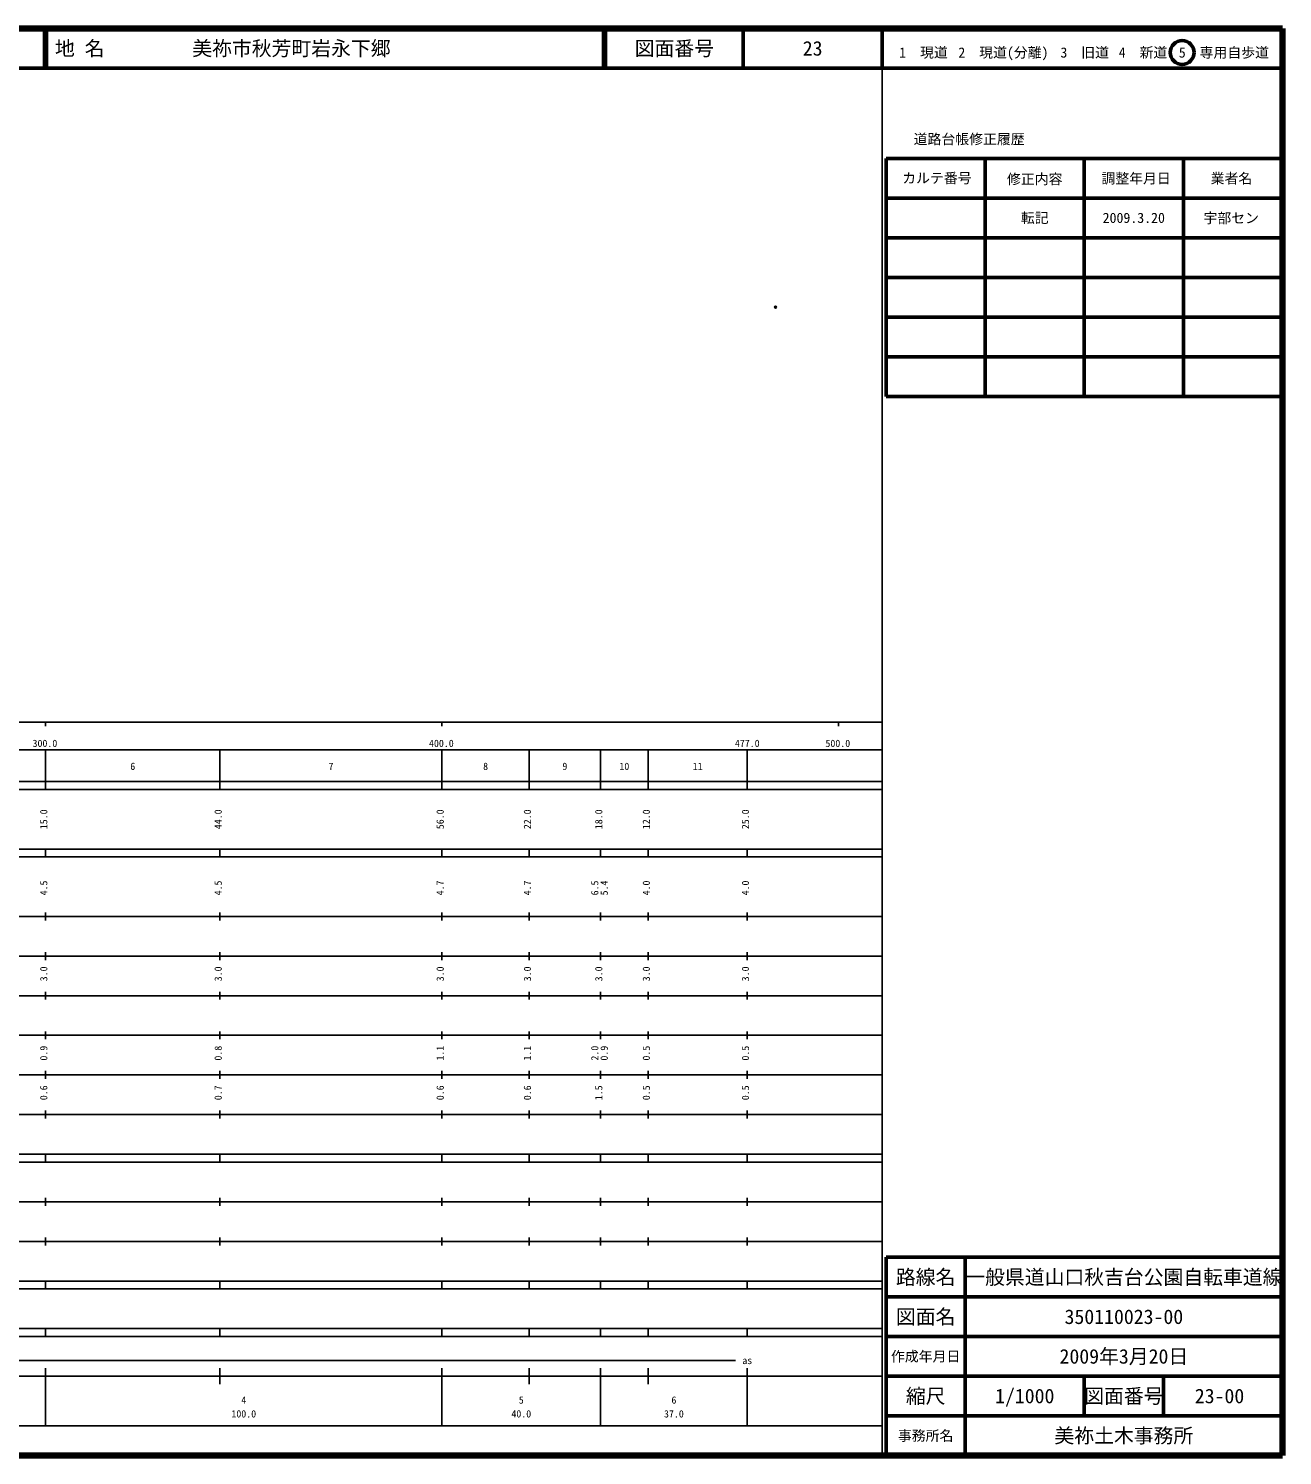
# Model space of a CAD drawing. Units: millimetres on the paper. Extents: x 40 to 680, y 20 to 380.
# Drawn here: x 363.7 to 680, y 20 to 380 of the extents above; entities that cross this region are included whole.
import ezdxf
from ezdxf.enums import TextEntityAlignment as Align

# ---------------------------------------------------------------- set-up
doc = ezdxf.new("R2010")
doc.units = ezdxf.units.MM
doc.header["$PDMODE"] = 32
doc.header["$PDSIZE"] = 0.5
doc.layers.add('M-OTRS', color=6, linetype='Continuous')
doc.layers.add('M-TTL-TXT', color=7, linetype='Continuous')
for name, color, linetype, lineweight in [('M-TTL', 2, 'Continuous', 140), ('M-TTL-BAND', 7, 'Continuous', 25), ('M-TTL-FRAM', 2, 'Continuous', 50), ('M-TTL-LINE', 7, 'Continuous', 50)]:
    doc.layers.add(name, color=color, linetype=linetype, lineweight=lineweight)
doc.styles.add('ＭＳ ゴシック', font='')
doc.styles.get('ＭＳ ゴシック').set_extended_font_data('MS Gothic')

msp = doc.modelspace()

# ---------------------------------------------------------------- linework, layer by layer
at = {"layer": 'M-OTRS'}
msp.add_point((552.145, 309.718), dxfattribs=at)
at = {"layer": 'M-TTL'}
for p, q in [((680, 380), (40, 380)), ((680, 20), (680, 380)), ((40, 20), (680, 20))]:
    msp.add_line(p, q, dxfattribs=at)
at = {"layer": 'M-TTL-BAND'}
for p, q in [((579, 20), (579, 370)), ((40, 205), (579, 205)), ((368, 205), (368, 204)), ((468, 205), (468, 204)), ((568, 205), (568, 204)), ((68, 198), (579, 198)), ((368, 188), (368, 198)), ((412, 188), (412, 198)), ((468, 188), (468, 198)), ((490, 188), (490, 198)), ((508, 188), (508, 198)), ((520, 188), (520, 198)), ((545, 188), (545, 198)), ((40, 190), (579, 190)), ((40, 188), (579, 188)), ((40, 173), (579, 173)), ((368, 171), (368, 173)), ((412, 171), (412, 173)), ((468, 171), (468, 173)), ((490, 171), (490, 173)), ((508, 171), (508, 173)), ((520, 171), (520, 173)), ((545, 171), (545, 173)), ((40, 171), (579, 171)), ((40, 156), (579, 156)), ((368, 155), (368, 157)), ((412, 155), (412, 157)), ((468, 155), (468, 157)), ((490, 155), (490, 157)), ((508, 155), (508, 157)), ((520, 155), (520, 157)), ((545, 155), (545, 157)), ((46, 146), (579, 146)), ((368, 145), (368, 147)), ((412, 145), (412, 147)), ((468, 145), (468, 147)), ((490, 145), (490, 147)), ((508, 145), (508, 147)), ((520, 145), (520, 147)), ((545, 145), (545, 147)), ((368, 135), (368, 137)), ((412, 135), (412, 137)), ((468, 135), (468, 137)), ((490, 135), (490, 137)), ((508, 135), (508, 137)), ((520, 135), (520, 137)), ((545, 135), (545, 137)), ((52, 136), (579, 136)), ((46, 126), (579, 126)), ((368, 125), (368, 127)), ((412, 125), (412, 127)), ((468, 125), (468, 127)), ((490, 125), (490, 127)), ((508, 125), (508, 127)), ((520, 125), (520, 127)), ((545, 125), (545, 127)), ((52, 116), (579, 116)), ((368, 115), (368, 117)), ((412, 115), (412, 117)), ((468, 115), (468, 117)), ((490, 115), (490, 117)), ((508, 115), (508, 117)), ((520, 115), (520, 117)), ((545, 115), (545, 117)), ((46, 106), (579, 106)), ((368, 105), (368, 107)), ((412, 105), (412, 107)), ((468, 105), (468, 107)), ((490, 105), (490, 107)), ((508, 105), (508, 107)), ((520, 105), (520, 107)), ((545, 105), (545, 107)), ((40, 96), (579, 96)), ((40, 94), (579, 94)), ((368, 94), (368, 96)), ((412, 94), (412, 96)), ((468, 94), (468, 96)), ((490, 94), (490, 96)), ((508, 94), (508, 96)), ((520, 94), (520, 96)), ((545, 94), (545, 96)), ((49, 84), (579, 84)), ((368, 83), (368, 85)), ((412, 83), (412, 85)), ((468, 83), (468, 85)), ((490, 83), (490, 85)), ((508, 83), (508, 85)), ((520, 83), (520, 85)), ((545, 83), (545, 85)), ((40, 74), (579, 74)), ((368, 73), (368, 75)), ((412, 73), (412, 75)), ((468, 73), (468, 75)), ((490, 73), (490, 75)), ((508, 73), (508, 75)), ((520, 73), (520, 75)), ((545, 73), (545, 75)), ((40, 64), (579, 64)), ((40, 62), (579, 62)), ((368, 62), (368, 64)), ((412, 62), (412, 64)), ((468, 62), (468, 64)), ((490, 62), (490, 64)), ((508, 62), (508, 64)), ((520, 62), (520, 64)), ((545, 62), (545, 64)), ((40, 52), (579, 52)), ((368, 50), (368, 52)), ((412, 50), (412, 52)), ((468, 50), (468, 52)), ((490, 50), (490, 52)), ((508, 50), (508, 52)), ((520, 50), (520, 52)), ((545, 50), (545, 52)), ((40, 50), (579, 50)), ((71, 44), (542, 44)), ((40, 40), (579, 40)), ((368, 27.5), (368, 42)), ((412, 38), (412, 42)), ((468, 27.5), (468, 42)), ((490, 38), (490, 42)), ((508, 27.5), (508, 42)), ((520, 38), (520, 42)), ((545, 27.5), (545, 42)), ((68, 27.5), (579, 27.5))]:
    msp.add_line(p, q, dxfattribs=at)
at = {"layer": 'M-TTL-FRAM'}
for p, q in [((580, 347.197), (580, 287.197)), ((580, 347.197), (680, 347.197)), ((580, 287.197), (680, 287.197)), ((680, 70), (580, 70)), ((580, 70), (580, 20))]:
    msp.add_line(p, q, dxfattribs=at)
at = {"layer": 'M-TTL-LINE'}
for p, q in [((367.75, 380), (367.75, 370)), ((368.25, 380), (368.25, 370)), ((508.747, 380), (508.747, 370)), ((509.247, 380), (509.247, 370)), ((543.997, 380), (543.997, 370)), ((579, 380), (579, 370)), ((40, 370), (680, 370)), ((605, 347.197), (605, 287.197)), ((630, 347.197), (630, 287.197)), ((655, 347.197), (655, 287.197)), ((580, 337.197), (680, 337.197)), ((580, 327.197), (680, 327.197)), ((580, 317.197), (680, 317.197)), ((580, 307.197), (680, 307.197)), ((580, 297.197), (680, 297.197)), ((600, 70), (600, 20)), ((680, 60), (580, 60)), ((680, 50), (580, 50)), ((680, 40), (580, 40)), ((630, 40), (630, 30)), ((650, 40), (650, 30)), ((680, 30), (580, 30))]:
    msp.add_line(p, q, dxfattribs=at)
msp.add_circle((654.689, 373.958), 3, dxfattribs=at)

# ---------------------------------------------------------------- texts
at = {"layer": 'M-TTL-BAND', "style": 'ＭＳ ゴシック'}
for s, p in [('300.0', (367.844, 198.195)), ('400.0', (467.844, 198.195)), ('477.0', (545, 198.195)), ('500.0', (567.844, 198.195)), ('6', (390, 192.405)), ('7', (440, 192.405)), ('8', (479, 192.405)), ('9', (499, 192.405)), ('10', (514, 192.405)), ('11', (532.5, 192.405)), ('as', (545, 42.5)), ('4', (418, 32.523)), ('5', (488, 32.523)), ('6', (526.5, 32.523)), ('100.0', (418, 29.033)), ('40.0', (488, 29.033)), ('37.0', (526.5, 29.033))]:
    msp.add_text(s, height=1.833, dxfattribs=at).set_placement(p, align=Align.BOTTOM_CENTER)
for s, p in [('15.0', (369, 180.5)), ('44.0', (413, 180.5)), ('56.0', (469, 180.5)), ('22.0', (491, 180.5)), ('18.0', (509, 180.5)), ('12.0', (521, 180.5)), ('25.0', (546, 180.5)), ('4.5', (369, 163.174)), ('4.5', (413, 163.174)), ('4.7', (469, 163.174)), ('4.7', (491, 163.174)), ('6.5', (508, 163.174)), ('5.4', (510.37, 163.174)), ('4.0', (521, 163.174)), ('4.0', (546, 163.174)), ('3.0', (369, 141.5)), ('3.0', (413, 141.5)), ('3.0', (469, 141.5)), ('3.0', (491, 141.5)), ('3.0', (509, 141.5)), ('3.0', (521, 141.5)), ('3.0', (546, 141.5)), ('0.9', (369, 121.5)), ('0.8', (413, 121.5)), ('1.1', (469, 121.5)), ('1.1', (491, 121.5)), ('2.0', (508, 121.5)), ('0.9', (510.37, 121.5)), ('0.5', (521, 121.5)), ('0.5', (546, 121.5)), ('0.6', (369, 111.5)), ('0.7', (413, 111.5)), ('0.6', (469, 111.5)), ('0.6', (491, 111.5)), ('1.5', (509, 111.5)), ('0.5', (521, 111.5)), ('0.5', (546, 111.5))]:
    msp.add_text(s, height=1.833, rotation=90, dxfattribs=at).set_placement(p, align=Align.BOTTOM_CENTER)
at = {"layer": 'M-TTL-TXT', "style": 'ＭＳ ゴシック'}
for s, p in [('地 名', (370.38, 375)), ('美祢市秋芳町岩永下郷', (405.024, 375))]:
    msp.add_text(s, height=3.666, dxfattribs=at).set_placement(p, align=Align.MIDDLE_LEFT)
for s, height, p in [('図面番号', 3.666, (526.622, 375)), ('23', 3.666, (561.497, 375)), ('1\u3000現道', 2.566, (589.448, 373.958)), ('2\u3000現道(分離)', 2.566, (609.619, 373.958)), ('3\u3000旧道', 2.566, (630.121, 373.958)), ('4\u3000新道', 2.566, (644.824, 373.958)), ('5\u3000専用自歩道', 2.566, (665.228, 373.958)), ('道路台帳修正履歴', 2.566, (600.968, 352.113)), ('カルテ番号', 2.566, (592.839, 342.277)), ('修正内容', 2.566, (617.509, 342.023)), ('調整年月日', 2.566, (643.089, 342.197)), ('業者名', 2.566, (667.134, 342.197)), ('転記', 2.566, (617.5, 332.245)), ('2009.3.20', 2.566, (642.5, 332.245)), ('宇部セン', 2.566, (667.077, 332.189)), ('路線名', 3.666, (590, 65)), ('路線名', 3.666, (590, 65)), ('一般県道山口秋吉台公園自転車道線', 3.666, (640, 65)), ('図面名', 3.666, (590, 55)), ('図面名', 3.666, (590, 55)), ('350110023-00', 3.666, (640, 55)), ('2009年3月20日', 3.666, (640, 45)), ('作成年月日', 2.566, (590, 45)), ('作成年月日', 2.566, (590, 45)), ('縮尺', 3.666, (590, 35)), ('縮尺', 3.666, (590, 35)), ('1/1000', 3.666, (615, 35)), ('図面番号', 3.666, (640, 35)), ('図面番号', 3.666, (640, 35)), ('23-00', 3.666, (664.125, 35)), ('事務所名', 2.566, (590, 25)), ('事務所名', 2.566, (590, 25)), ('美祢土木事務所', 3.666, (640, 25))]:
    msp.add_text(s, height=height, dxfattribs=at).set_placement(p, align=Align.MIDDLE_CENTER)

doc.saveas('drawing.dxf')
